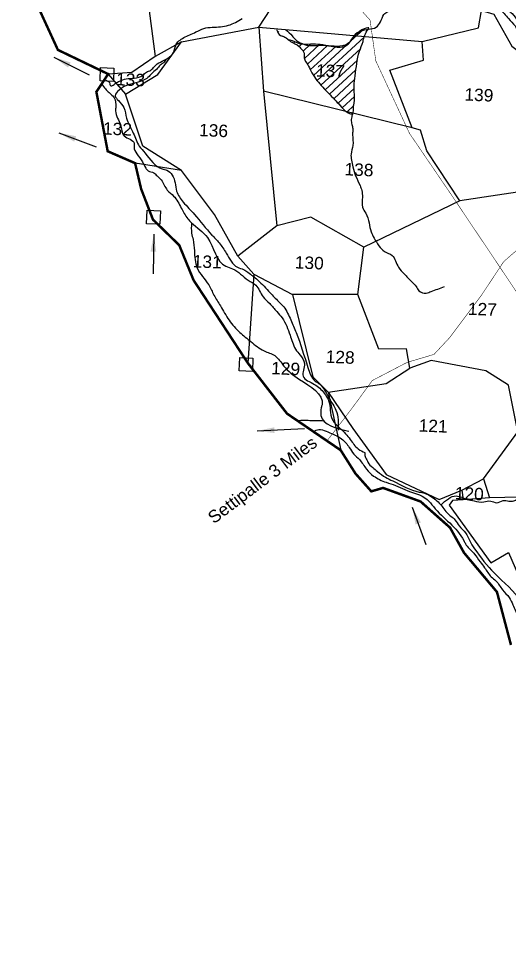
# Model space of a CAD drawing. Header units: feet. Extents: x 791111 to 796227, y 1559709 to 1567976.
# Drawn here: x 793102 to 794091, y 1561110 to 1562955 of the extents above; entities that cross this region are included whole.
import ezdxf
from ezdxf.enums import TextEntityAlignment as Align

# ---------------------------------------------------------------- set-up
doc = ezdxf.new("R2010")
doc.units = ezdxf.units.FT
doc.header["$LTSCALE"] = 15
doc.header["$MEASUREMENT"] = 0
doc.linetypes.add('HIDDEN2', pattern=[0.1875, 0.125, -0.0625])
for name, color, linetype in [('PLOT', 7, 'Continuous'), ('PLOT NO', 7, 'Continuous'), ('ROADS', 6, 'Continuous'), ('TANKS-STREAM', 4, 'Continuous'), ('VILLAGE STONES', 240, 'Continuous')]:
    doc.layers.add(name, color=color, linetype=linetype)
doc.layers.add('VILLAGE BOUNDRY', color=5, linetype='HIDDEN2', lineweight=100)
doc.styles.get("Standard").update_dxf_attribs({"font": 'arial.ttf'})
doc.linetypes.add('DOTS', pattern='A,1e-06,-3,["●",Standard,S=3,R=0,X=-1.25,Y=-1.25],-3', length=6.000001)
doc.dimstyles.get("Standard").update_dxf_attribs({"dimtxt": 0.18, "dimasz": 35, "dimexe": 0.18, "dimexo": 0.0625, "dimgap": 0.09, "dimtad": 0, "dimtih": 1, "dimtoh": 1, "dimdec": 4, "dimzin": 0, "dimdsep": 46, "dimtxsty": 'Standard', "dimcen": 0.09, "dimadec": 0, "dimazin": 0, "dimtfac": 1, "dimtdec": 4, "dimtofl": 0, "dimtmove": 0, "dimatfit": 3, "dimfxl": 1, "dimtolj": 1, "dimtzin": 0, "dimarcsym": 0})

msp = doc.modelspace()

# ---------------------------------------------------------------- hatches: boundary and pattern name
at = {"layer": 'TANKS-STREAM', "lineweight": -2}
h = msp.add_hatch(dxfattribs=at)
h.set_pattern_fill('ANSI31', color=256, scale=99.7696621707299, angle=-2.371898341342408, style=0)
h.set_pattern_definition([(42.62810165865759, (-62216.42601400147, 37705.83787320337), (-8.445962329685026, 9.17587835585801), [])])
edge = h.paths.add_edge_path()
edge.add_spline(control_points=[(793622.0439533229, 1562932.496680799), (793623.9557249127, 1562927.666345503), (793627.1179525082, 1562919.676573268), (793640.8310604163, 1562918.161274033), (793650.238700078, 1562906.072618377), (793663.9912589312, 1562902.667439037), (793671.7957060251, 1562893.127245394), (793679.1985667376, 1562886.590159512), (793676.0916912557, 1562873.142274282), (793685.2125826607, 1562862.355651024), (793691.1482007694, 1562847.74373067), (793703.502974565, 1562828.551289454), (793723.427014841, 1562807.193444352), (793743.5915020728, 1562787.177071756), (793756.5879088605, 1562771.243518954), (793765.2141397218, 1562764.760313915), (793776.6381287448, 1562760.44544008), (793776.1957464595, 1562778.934420081), (793780.563596651, 1562794.778021085), (793776.5990282798, 1562818.44575809), (793781.9667749647, 1562848.975436537), (793784.1322888193, 1562879.958072885), (793795.3478227837, 1562904.541401364), (793798.4316677076, 1562919.266536255), (793801.8141068394, 1562927.658791129), (793814.1974861451, 1562942.200900096), (793777.8340360024, 1562926.237010659), (793773.2763441254, 1562910.540753471), (793763.6535979392, 1562902.016367116), (793742.5722416682, 1562896.205581127), (793718.0789046029, 1562902.241731975), (793689.4988873252, 1562903.614441864), (793668.2168961596, 1562901.05215816), (793654.5407239632, 1562911.026615804), (793646.435439475, 1562911.070838525), (793645.0620318758, 1562911.078331886)], knot_values=[0, 0, 0, 0, 14.18871348058272, 23.46930017879609, 37.66382219194057, 57.80959765540712, 62.63201616924589, 74.77287121101912, 84.3393137389717, 99.90089011698214, 113.939639501037, 132.0949448278594, 167.7929365922424, 201.0720212587626, 218.4328678043278, 227.3270611825243, 236.3026774301109, 244.5947308970217, 269.8498855761874, 292.4348917220843, 312.9277510684794, 363.1486881884163, 383.8465795786644, 393.6057590920745, 407.6595192993502, 412.5761584667392, 442.1737097012298, 457.4955840295623, 469.5620209075472, 477.5483670845626, 522.5929412092283, 541.7004609559814, 564.2199850027457, 584.2883436498162, 588.3826009758495, 588.3826009758495, 588.3826009758495, 588.3826009758495], degree=3, periodic=0)

# ---------------------------------------------------------------- linework, layer by layer
at = {"layer": 'PLOT', "lineweight": -2}
for points in [[(793586.1555208716, 1562937.597129115), (793915.250689449, 1562908.679359538), (794028.1509643703, 1562935.939379412), (794034.4288327935, 1562971.272485252), (794022.3239744714, 1563135.823553092)], [(793102.2309892051, 1563073.898366876), (793352.6986872627, 1563068.21656289), (793377.5804638001, 1562878.194114871), (793330.9504155685, 1562845.883073331), (793283.0181032246, 1562843.00767427)], [(793430.8305043752, 1562907.785163494), (793586.1555208716, 1562937.597129115), (793634.2334325403, 1563012.184761569), (793651.8559381694, 1563051.117088071)], [(794034.4288327935, 1562971.272485252), (794059.3896684463, 1562963.619959428), (794095.5646198519, 1562899.050822548), (794162.0337373659, 1562849.398850187), (794144.3720679054, 1562659.571790752), (794155.6420717029, 1562612.282483985), (793990.6671667449, 1562587.376479318), (793797.7139331007, 1562494.617768502)], [(793586.1555208716, 1562937.597129115), (793595.3682927508, 1562808.618369094), (793622.1479063117, 1562537.534278833), (793543.7167748334, 1562476.059444491), (793497.2463550331, 1562560.3251874), (793430.4440073199, 1562648.900133585), (793337.1840954965, 1562663.556427591)], [(793283.0181032246, 1562843.00767427), (793318.13208024, 1562802.387699369), (793382.8097977825, 1562841.900451548), (793430.8305043752, 1562907.785163494), (793377.5804638001, 1562878.194114871)], [(793894.8891347287, 1562734.468104833), (793849.6243677363, 1562851.019474274), (793917.7473140222, 1562870.998259783), (793915.250689449, 1562908.679359538)], [(793430.4440073199, 1562648.900133585), (793352.9522147585, 1562697.655525125), (793318.13208024, 1562802.387699369)], [(793990.6671667449, 1562587.376479318), (793924.2792473828, 1562688.19661286), (793911.4627338088, 1562729.685870548), (793894.8891347287, 1562734.468104833), (793595.3682927508, 1562808.618369094)], [(793785.1981673951, 1562399.073132869), (793797.7139331007, 1562494.617768502), (793690.8843070742, 1562554.704756573), (793622.1479063117, 1562537.534278833)], [(793543.7167748334, 1562476.059444491), (793576.3943103304, 1562440.131826284), (793564.164300076, 1562260.932197929)], [(793576.3943103304, 1562440.131826284), (793654.0313702612, 1562398.823336412), (793694.6401029141, 1562233.317821741), (793725.7409446038, 1562202.477258415), (793750.9667887818, 1562085.570160378)], [(793725.7409446038, 1562202.477258415), (793842.831197738, 1562220.029175573), (793890.0821462533, 1562251.083963409), (793883.3236780073, 1562289.575673525), (793827.6790731357, 1562288.806043596), (793785.1981673951, 1562399.073132869), (793654.0313702612, 1562398.823336412)], [(794038.6971253909, 1562028.125176556), (794107.4225031645, 1562122.736860399), (794088.9529780607, 1562216.249751698), (794043.1821591352, 1562245.151899028), (793933.211527951, 1562265.910899716), (793890.0821462533, 1562251.083963409)], [(793725.7409446038, 1562202.477258415), (793775.3268539207, 1562129.628101456), (793842.3963098123, 1562036.886389117), (793949.458204486, 1561986.293591245), (793994.5945119188, 1562004.862035318), (793997.1886776135, 1561985.923662668), (793976.3033848328, 1561984.239500482), (793968.9761473755, 1561974.772122194), (794053.3398931398, 1561859.038449212), (794089.027864705, 1561879.428335351), (794148.9306535836, 1561740.369599986), (794295.4193419638, 1561693.94028493), (794307.9008097129, 1561615.375838002), (794290.1768470673, 1561578.862661144)], [(793994.5945119188, 1562004.862035318), (794038.6971253909, 1562028.125176556), (794050.1388947552, 1561989.99377415)], [(794307.9008097129, 1561615.375838002), (794342.1256520167, 1561601.380913497), (794341.9300023464, 1561710.106461248), (794316.843282749, 1561718.270121664), (794279.4402333803, 1561983.700358554), (794203.4452841139, 1561993.11672769), (794050.1388947552, 1561989.99377415), (793997.1886776135, 1561985.923662668)]]:
    msp.add_lwpolyline(points, dxfattribs=at)
at = {"layer": 'ROADS', "linetype": 'DOTS', "lineweight": -2, "ltscale": 0.15, "const_width": 1}
msp.add_lwpolyline([(793725.371381926, 1562106.874661949), (793773.072965901, 1562169.048851652), (793814.65419304, 1562225.928433597), (793884.6738872869, 1562262.4007864), (793938.7995727592, 1562278.53709972), (793969.7581995019, 1562311.716894961), (794035.2062449245, 1562398.947990008), (794078.907168326, 1562465.102274811), (794144.3645355457, 1562522.547034045), (794232.7499204763, 1562593.168527451), (794361.5046831878, 1562682.361413636), (794381.2837093427, 1562690.966088234), (794428.2539164274, 1562699.553183067), (794466.6041697526, 1562724.186577542), (794565.9937257285, 1562871.099103356), (794621.9423420789, 1562987.175906148), (794704.3601037321, 1563101.283740452), (794781.2802897969, 1563187.19206054), (794809.8658421313, 1563234.236279066), (794887.0758975841, 1563316.407592121), (794913.076959798, 1563313.628237117), (794930.1744818073, 1563321.50799811), (794965.573391797, 1563345.14708813), (794970.5913045815, 1563360.766406896)], dxfattribs=at)
at = {"layer": 'ROADS', "linetype": 'HIDDEN2', "lineweight": -2, "ltscale": 10, "const_width": 1}
msp.add_lwpolyline([(793791.5478145786, 1562972.281849436), (793810.1109853165, 1562951.553405079), (793821.6081888203, 1562869.638631503), (793889.534033468, 1562723.381998889), (793977.66503798, 1562593.997394615), (794185.2807535657, 1562284.156705172), (794445.5552602857, 1561894.15820078), (794512.2136419273, 1561784.386388129), (794556.9696009927, 1561724.046479721), (794569.5726616596, 1561706.300487432), (794606.568239013, 1561670.278828928), (794635.3959379955, 1561603.470432094), (794643.5757094623, 1561581.868754298), (794660.4463444435, 1561524.748193108), (794973.498831055, 1561266.436771071), (795104.472471101, 1561129.442517317), (795132.6429813543, 1561110.617534731), (795178.4301125859, 1561114.490352613), (795198.2438428047, 1561132.708718223), (795213.7514638897, 1561172.452300893)], dxfattribs=at)
at = {"layer": 'TANKS-STREAM', "lineweight": -2}
for points in [[(794145.9585895555, 1563492.511969211), (794131.9362698491, 1563464.977639182), (794131.0461181821, 1563455.007386935), (794125.8892089066, 1563445.690382584), (794113.311849656, 1563430.009544003), (794102.6001287652, 1563413.298236843), (794100.8360816985, 1563405.270238713), (794097.2886664295, 1563388.738855817), (794088.2656177778, 1563366.71578329), (794081.2821087386, 1563359.3806587), (794069.6771577839, 1563344.135892418), (794059.4812003216, 1563328.356249974), (794029.1143144255, 1563274.627002433), (794030.2827570825, 1563250.977824272), (794024.034548522, 1563229.781392286), (794016.7357896147, 1563209.164696751), (794011.6486534006, 1563190.065712195), (794010.118274088, 1563153.118858765), (794010.3696133047, 1563133.262200022), (794034.6845975581, 1563111.407023017), (794039.4950116388, 1563084.925064988), (794038.7630913923, 1563067.254837838), (794035.8241601596, 1563035.193630326), (794025.867072088, 1563015.223594372), (794025.3347682988, 1563002.372564618), (794037.1555996398, 1562989.546075918), (794054.6923357523, 1562985.06498945), (794072.6987100057, 1562978.95529481), (794087.4218597091, 1562971.372603282), (794096.2696049577, 1562964.56949897), (794134.7049230547, 1562904.700265509), (794140.9830507999, 1562900.685522985), (794166.210702253, 1562874.430630685), (794172.6923128634, 1562862.361683462), (794176.6743486933, 1562841.814273661), (794179.2960649873, 1562814.35020374), (794167.343931898, 1562775.438221985), (794174.5123667812, 1562750.718852309), (794185.5165600926, 1562691.394988356), (794186.2153646082, 1562669.374418365), (794197.3898292875, 1562652.299277994), (794203.6013104909, 1562638.011146159), (794215.5731549147, 1562625.018958314), (794218.1524466493, 1562607.811859807), (794227.8991592736, 1562593.238399804), (794232.929034777, 1562578.400054062), (794235.746501121, 1562568.628583631), (794238.0316501479, 1562546.005756842), (794258.5032395988, 1562493.793735858), (794259.8456152037, 1562487.301512212)], [(793612.3728099361, 1563208.636662081), (793617.4084673398, 1563209.998629524), (793624.1995590539, 1563209.45560398), (793634.3270347193, 1563207.203831829), (793638.0435466436, 1563208.358545093), (793642.9926163252, 1563207.630087072), (793655.3338499311, 1563201.884114917), (793663.6622247759, 1563200.492056666), (793668.2740944605, 1563197.945448455), (793677.5407482767, 1563193.897215108), (793684.3880076129, 1563188.378645828), (793692.3142467423, 1563183.600740766), (793710.3442550101, 1563182.330292298), (793711.8054172986, 1563179.652458798), (793718.6634992547, 1563174.395172289), (793727.1021683486, 1563169.334310758), (793740.7063662838, 1563168.770809914), (793755.0844358425, 1563167.913523402), (793764.1758596906, 1563165.966396713), (793775.3840004052, 1563158.173346489), (793784.0699112623, 1563165.404094267), (793793.7170623187, 1563164.219305493), (793805.1091943332, 1563160.868225665), (793815.856963658, 1563160.946503347), (793822.4515561962, 1563161.982166927), (793861.6971298787, 1563155.645085937), (793878.9096135399, 1563153.623470654), (793895.8735326864, 1563145.592009756), (793904.2364366781, 1563138.702005533), (793909.4506877973, 1563125.398818434), (793913.2567495331, 1563103.344583521), (793920.5623257356, 1563096.236643923), (793922.9096948924, 1563083.313937283), (793924.515660285, 1563071.468864624), (793927.1011406053, 1563064.294705535), (793934.3721944247, 1563062.684875212), (793938.5128633357, 1563067.748148833), (793959.953770011, 1563080.775955927), (793964.6630432736, 1563080.580892648), (793980.6744985129, 1563079.917680559), (793984.5233070971, 1563070.335122781), (794000.911776595, 1563055.992788198), (794007.4888058843, 1563043.941317858), (794012.2013179339, 1563032.438357355), (794017.0148483806, 1563011.979192565), (794017.4889037134, 1563000.651793601), (794020.2597006685, 1562987.815749794), (794028.4440070437, 1562980.409354005), (794056.9870086974, 1562971.843474833), (794069.7214902951, 1562971.787114496), (794088.8186997825, 1562954.505558364), (794101.8912342079, 1562939.82945756), (794108.0165651632, 1562928.267976543), (794119.971750496, 1562909.397623731), (794130.7868672339, 1562897.170607146), (794141.7387385415, 1562888.236228077), (794146.1168058184, 1562880.04509552), (794161.6448106379, 1562856.315266438), (794169.0465819614, 1562841.402775399), (794163.9865603046, 1562796.989185156), (794163.0871341955, 1562786.661072685), (794162.7981351919, 1562768.297887456), (794162.5058974016, 1562761.242599452), (794172.7138258205, 1562745.742758401), (794175.1920157175, 1562725.851441884), (794172.9609323521, 1562706.155188648), (794174.7897269474, 1562693.358163614), (794174.3448686912, 1562671.23217989), (794181.7466400145, 1562656.319688851), (794193.0136152653, 1562643.249339385), (794198.1969438607, 1562631.726877143), (794203.2994733104, 1562629.630897581), (794210.9102700653, 1562618.415722983), (794210.7434516163, 1562604.351290592), (794219.3497455732, 1562593.640622216), (794219.7652481124, 1562592.917606705), (794228.6489904397, 1562569.686170684), (794237.138859021, 1562524.103458706), (794263.1901120567, 1562481.091309741), (794287.2548812134, 1562434.602555102), (794292.1041410684, 1562426.392068812), (794296.037350089, 1562396.074952531), (794295.4239081661, 1562359.571008942), (794291.9502068609, 1562344.339381075), (794287.9516556077, 1562324.052799349), (794281.3857546956, 1562307.756390905), (794275.3612448918, 1562296.973508729)], [(793640.4960335786, 1562931.905281415), (793653.652834594, 1562919.763663521), (793656.2392081213, 1562916.245686691), (793669.4809977626, 1562906.146958162), (793687.0109889025, 1562900.645727126), (793697.2386013509, 1562900.222088168), (793713.6587510523, 1562900.906220629), (793720.4772824405, 1562900.623789558), (793764.2272388288, 1562901.540328068), (793771.4120983635, 1562910.110825756), (793780.7837342122, 1562922.001427575), (793790.6395933966, 1562929.097016394), (793807.2011513938, 1562933.186137961), (793822.3986338456, 1562937.331761038), (793831.0321882842, 1562947.888661876), (793837.7892509173, 1562962.616435606), (793857.3881299463, 1562974.083413762), (793879.8554673232, 1562988.842587193), (793897.7474625316, 1563008.566232265), (793918.0515367009, 1563037.058232429), (793930.319830586, 1563052.92183444), (793936.1974035127, 1563062.910918084)], [(793278.1003250382, 1562830.735657954), (793286.3184883636, 1562823.432225032), (793286.2545063882, 1562821.887553954), (793288.4786401279, 1562819.474364176), (793297.1766784135, 1562823.756209288), (793305.9070735727, 1562828.810292991), (793319.2769436012, 1562833.67204096), (793335.5798565932, 1562834.544241233), (793352.8803193236, 1562840.790664592), (793360.0958389426, 1562846.681074957), (793368.794239732, 1562850.96274147), (793376.0737480903, 1562858.397986215), (793388.0570825613, 1562867.185551005), (793414.4074878229, 1562886.209592052), (793418.8819239323, 1562900.723889949), (793435.0194221325, 1562916.302575847), (793459.5034101121, 1562927.66699238), (793475.289373334, 1562934.749890406), (793492.429877744, 1562937.134554421), (793525.1320358128, 1562941.195701335), (793552.8053639249, 1562954.749239186)], [(793622.0439533228, 1562932.496680799), (793629.746660999, 1562920.580813869), (793638.4973720908, 1562917.48980354), (793649.7501998553, 1562908.837733124), (793667.0827390617, 1562898.569561248), (793670.3507810938, 1562895.023348959), (793677.4560771198, 1562885.178800745), (793677.7432110256, 1562875.616668307), (793684.678892303, 1562861.686162768), (793690.9896872486, 1562849.145813833), (793700.5963681757, 1562833.740399424), (793724.0704568471, 1562806.845905991), (793746.9757095892, 1562782.703684199), (793758.7409603777, 1562769.937405702), (793766.0433390692, 1562764.859813625), (793774.8508323343, 1562763.130724441), (793776.5530295735, 1562771.24618347), (793778.9604084245, 1562796.386337903), (793777.8458804041, 1562818.943827345), (793780.055444818, 1562839.317219534), (793788.933121664, 1562888.747264841), (793795.8876294664, 1562908.241816111), (793798.3279081159, 1562917.690976121), (793804.3186761215, 1562930.403917348), (793807.2149648897, 1562934.376932838), (793780.0876727505, 1562922.53948969), (793771.3698614575, 1562909.939505595), (793762.1674643252, 1562902.134713096), (793754.5544386208, 1562899.721506746), (793709.5818149834, 1562902.266458852), (793690.4906656323, 1562903.05723526), (793667.9904352208, 1562903.989219554), (793649.1527814409, 1562910.908888539), (793645.0620318758, 1562911.078331886)], [(793399.5002156561, 1562873.031550915), (793394.2666114678, 1562865.595807253), (793389.7599733926, 1562862.502823458), (793382.3184361486, 1562854.611844071), (793372.668972613, 1562846.26579226), (793365.2048363865, 1562837.829221788), (793355.6231765635, 1562831.120106534), (793338.9616241008, 1562825.250938961), (793318.4755642137, 1562819.540186694), (793304.978987507, 1562810.806795802), (793297.3792370902, 1562799.096188917), (793303.551351462, 1562789.548262785), (793314.4594419601, 1562775.431132128), (793320.1569032851, 1562754.4239969), (793333.6649137973, 1562723.800906186), (793345.7149323814, 1562697.611078705), (793357.1921450878, 1562684.017065121), (793391.5334672485, 1562652.038817755), (793401.277399946, 1562649.448777543), (793417.7432778776, 1562624.16925821), (793420.8671153698, 1562607.095069756), (793434.190616528, 1562585.225364828), (793456.6889281755, 1562560.242502613), (793491.6441077408, 1562518.892085459), (793506.3089019503, 1562502.979602941), (793520.7702714931, 1562482.155984154), (793543.2631011356, 1562454.075925556), (793555.6480921106, 1562449.189890421), (793564.1863527107, 1562443.916827512), (793583.7905477139, 1562428.34627674), (793608.9981041481, 1562402.704667467), (793625.7804219536, 1562385.064729732), (793636.2779794484, 1562374.244257506), (793650.5133253413, 1562347.963911363), (793661.4932860183, 1562322.365097599), (793684.897953426, 1562252.268880082), (793699.6346110501, 1562224.874551155), (793708.6738141135, 1562218.487520758), (793727.735921625, 1562189.820809038), (793741.5377594996, 1562166.291382235), (793745.8976182074, 1562126.208256926)], [(793270.0475765052, 1562823.332605251), (793277.3645221768, 1562812.971695611), (793284.8094453271, 1562805.70045473), (793295.219748022, 1562795.21141484), (793298.3505558874, 1562777.28745681), (793297.9986516414, 1562768.791684233), (793302.0302943639, 1562753.924891612), (793307.7047765767, 1562741.311114485), (793315.2834826531, 1562718.560792192), (793335.366413868, 1562703.420916218), (793335.0783360221, 1562696.466058779), (793340.5951003362, 1562682.303968451), (793352.1327736494, 1562666.150992442), (793358.5919201251, 1562653.691524199), (793363.5984224284, 1562648.259179598), (793374.7698557435, 1562644.312969779), (793381.4814438298, 1562637.939088563), (793389.8613668957, 1562629.754282905), (793402.0897260599, 1562609.218474664), (793414.6778048081, 1562597.37604939), (793430.2435724679, 1562573.218361673), (793443.3062837562, 1562551.777083564), (793450.8158491952, 1562543.628492658), (793482.7035947782, 1562513.569760893), (793519.658917713, 1562455.896901542), (793533.4058079664, 1562450.973266961), (793564.7112670045, 1562427.905444085), (793579.9828327287, 1562417.693685999), (793594.7142482642, 1562394.441468152), (793608.1006736336, 1562380.824317893), (793622.2498026243, 1562364.563008935), (793633.0611470873, 1562351.923431445), (793649.0651657516, 1562317.297487771), (793653.7115656743, 1562303.171448894), (793660.0987011434, 1562288.973470418), (793669.2053223273, 1562277.275250946), (793678.0958902002, 1562260.36101087), (793675.391093405, 1562234.720346529), (793698.2446048423, 1562218.098492475), (793717.5799146765, 1562200.751619698), (793727.3408401764, 1562183.801164871), (793730.1024757763, 1562166.269881826), (793734.5328223878, 1562146.927822347), (793749.5163102662, 1562129.761206822), (793770.3766513108, 1562107.125868642), (793786.1584858098, 1562088.184528133), (793799.7969767577, 1562080.652816894)], [(793774.9441631241, 1562763.959750816), (793773.2109217041, 1562757.045288806), (793772.5121831298, 1562745.992698512), (793774.5608341331, 1562737.235237728), (793775.1850524109, 1562729.018662439), (793774.8364052793, 1562720.601524046), (793775.6574322614, 1562699.1866745), (793771.8105571936, 1562682.000972891), (793772.747303189, 1562669.676010918), (793775.3091589448, 1562655.838410146), (793781.0822261847, 1562638.013379685), (793789.9130277378, 1562618.506070575), (793793.356654596, 1562608.486363652), (793794.7246267321, 1562594.939075113), (793794.8507767138, 1562574.697993102), (793801.3543343805, 1562562.865355256), (793808.0125697663, 1562543.123675565), (793812.0999121636, 1562525.368306275), (793818.0921313458, 1562512.834104446), (793827.8168533491, 1562497.254321506), (793838.9243033733, 1562485.953566153), (793854.4947534017, 1562477.599785428), (793867.3259695079, 1562454.02480586), (793878.5946665737, 1562440.790162587), (793894.0773261175, 1562424.49015902), (793902.8567800703, 1562415.213040714), (793908.5269271263, 1562406.546597245), (793923.2938453713, 1562402.080354063), (793933.0731684528, 1562405.288841262), (793946.2923926129, 1562410.041192602), (793960.0134108483, 1562415.2544796)], [(793450.9364638156, 1562542.611088231), (793450.9789698748, 1562522.427900254), (793453.9790550675, 1562510.019286355), (793456.5437530316, 1562487.099429911), (793462.1451882888, 1562452.646894759), (793485.3231306376, 1562418.343774712), (793495.8897712519, 1562397.724665504), (793509.0515319402, 1562376.120610207), (793526.3077235273, 1562347.327495763), (793548.130754611, 1562322.732484613), (793570.2077587596, 1562304.268963573), (793596.6701882412, 1562285.623793391), (793618.2326470008, 1562275.95628259), (793636.6927577995, 1562255.010217165), (793668.0907158279, 1562228.263695284), (793713.4182279909, 1562177.248955171), (793711.86247786, 1562171.016964777), (793711.2242206233, 1562155.607976703), (793767.5099761621, 1562123.80907721)], [(793662.1257300959, 1562145.070420453), (793664.8939684478, 1562145.300096894), (793676.9986698371, 1562146.176393688), (793688.7026152662, 1562145.691603393), (793700.0620337641, 1562145.221083783), (793716.9433211884, 1562144.866182207), (793718.6502402639, 1562144.451139822)], [(793697.8609551131, 1562123.400458116), (793699.0076616299, 1562124.454520848), (793710.1540257849, 1562127.297344335), (793725.3854442881, 1562122.260363495), (793752.9367106021, 1562108.451703835), (793768.2176878592, 1562091.296158186), (793777.5800460088, 1562077.690122822), (793788.7076443662, 1562066.764870712), (793802.7963654059, 1562047.455588471), (793817.1128281858, 1562033.644512224), (793842.5076998377, 1562021.026733382), (793860.9966698186, 1562014.753260598), (793879.94512557, 1562006.257797834), (793924.8838425456, 1561986.221455114), (793937.5265337878, 1561971.928928037), (793998.8167770514, 1561903.527070967), (794002.0831752098, 1561897.226370996), (794018.9250466763, 1561878.032555655), (794031.438457286, 1561860.779643507), (794040.6486755903, 1561848.948066801), (794054.0056334408, 1561830.779488998), (794063.3615309708, 1561822.464941681), (794076.7188580893, 1561804.296348582), (794090.1850702863, 1561788.765420345), (794097.5253649962, 1561774.369122931), (794107.106406518, 1561750.191381988), (794112.8015455932, 1561717.367022231), (794114.2771088907, 1561689.121230529), (794114.0585866694, 1561683.845604794)], [(793799.542041718, 1562080.293845051), (793799.3255284452, 1562075.06671993), (793803.7622035313, 1562066.156180263), (793805.7446263072, 1562061.274245746), (793815.360432385, 1562050.840034755), (793825.066827795, 1562042.583926963), (793841.1884969466, 1562031.00752648), (793855.746540505, 1562023.859276942), (793909.1566580012, 1562001.30261621), (793914.010268853, 1562000.403897466), (793940.0232106294, 1561987.463779895), (793956.7671717599, 1561970.023037883), (793964.7330364613, 1561959.923807791), (793980.894867044, 1561945.298376388), (793989.4713488354, 1561933.08049617), (794002.175038645, 1561919.296145187), (794010.578392341, 1561902.898557154), (794020.4053266263, 1561887.139843272), (794060.2912674779, 1561838.037355678), (794114.5972737237, 1561780.040964933), (794125.0614110504, 1561763.166789945), (794141.6614691631, 1561742.242970009), (794154.6583756818, 1561718.677198455), (794165.9669714444, 1561704.950633802), (794188.6948937792, 1561697.031141164), (794200.9556771575, 1561706.292561242), (794230.335520139, 1561707.168973521), (794249.6049324335, 1561700.0905766), (794286.7483004713, 1561685.991747685), (794292.7419887467, 1561662.018216709), (794299.1446862388, 1561631.04983061)], [(793952.5657133244, 1561975.249362099), (793983.4494948606, 1561993.47284761), (794005.808584295, 1561986.586246941), (794019.3402861017, 1561983.503226567), (794039.0694416193, 1561981.522246601), (794052.8679878023, 1561983.278248921), (794064.6373232096, 1561979.816599772), (794078.0203203266, 1561984.046621922), (794089.3741134242, 1561983.059155728), (794099.324953868, 1561983.598166568), (794106.5683447581, 1561986.530795773), (794116.7162654479, 1561984.558755546), (794126.7179023935, 1561985.308253383), (794137.1006166441, 1561989.015953502), (794151.4634517343, 1561995.015436561), (794159.8422421194, 1562000.3578436), (794167.9950048267, 1562006.485300642), (794183.3863121294, 1562012.313092609), (794188.2128777253, 1562018.391224668), (794204.164585995, 1562022.126759022), (794213.395368346, 1562026.140844928)]]:
    msp.add_spline(points, degree=3, dxfattribs=at)
at = {"layer": 'VILLAGE BOUNDRY', "lineweight": -2, "ltscale": 10, "const_width": 5}
msp.add_lwpolyline([(794093.6763650386, 1561693.436568502), (794065.4647098995, 1561800.113197974), (793999.2497532321, 1561878.964164637), (793971.0354138887, 1561929.679650916), (793911.8464664418, 1561982.201697216), (793836.3374237126, 1562009.646021514), (793812.5711044595, 1562002.745352628), (793780.7086438461, 1562038.562542338), (793750.9667887818, 1562085.570160378), (793642.9645432391, 1562159.252582424), (793564.164300076, 1562260.932197929), (793454.8592828831, 1562428.023147383), (793426.0909122536, 1562498.361553518), (793373.1296430622, 1562550.012647638), (793349.3119342865, 1562611.890548097), (793337.1840954965, 1562663.556427591), (793282.0509144525, 1562687.546283402), (793259.3035552431, 1562807.118026217), (793283.0181032246, 1562843.00767427), (793181.8605643534, 1562891.61162968), (793144.8967295163, 1562972.031157975)], dxfattribs=at)
at = {"layer": 'VILLAGE STONES', "lineweight": -2}
for points in [[(793267.8686205749, 1562856.238078937), (793294.5578207391, 1562855.132582907), (793293.4391552786, 1562828.125442608), (793266.7499551144, 1562829.230938638)], [(793361.5945589958, 1562568.620500731), (793388.2837591599, 1562567.5150047), (793387.1650936992, 1562540.507864401), (793360.4758935352, 1562541.613360432)], [(793547.7096509391, 1562272.236792771), (793574.3988511031, 1562271.13129674), (793573.2801856427, 1562244.124156441), (793546.5909854786, 1562245.229652471)]]:
    msp.add_lwpolyline(points, close=True, dxfattribs=at)

# ---------------------------------------------------------------- texts
at = {"layer": 'PLOT NO', "lineweight": -2}
for s, p in [('137', (793730.4795047243, 1562849.419757362)), ('133', (793327.9892916768, 1562831.744541972)), ('139', (794029.1811346367, 1562801.007168144)), ('132', (793301.7641891347, 1562732.515517273)), ('136', (793495.143974512, 1562729.401847547)), ('138', (793787.8124322155, 1562650.50833429)), ('131', (793482.4233475307, 1562465.054959195)), ('130', (793687.8228468929, 1562462.989432319)), ('127', (794036.2317787892, 1562369.567027925)), ('128', (793749.9982438929, 1562273.064025285)), ('129', (793640.3110247264, 1562249.997708729)), ('121', (793937.1163339303, 1562134.522781135)), ('120', (794009.7878052215, 1561998.065798785))]:
    msp.add_text(s, height=25, rotation=357.6281016586861, dxfattribs=at).set_placement(p, align=Align.MIDDLE_CENTER)
at = {"layer": 'PLOT NO', "linetype": 'Continuous', "lineweight": -2}
msp.add_text('Settipalle 3 Miles ', height=25, rotation=37.14250503095643, dxfattribs=at).set_placement((793495.7640860719, 1561936.232800433))

# ---------------------------------------------------------------- leaders
at = {"layer": 'VILLAGE BOUNDRY', "linetype": 'Continuous', "lineweight": -2}
for points in [[(793173.506003517, 1562876.95845038), (793244.8925575225, 1562841.258161578)], [(793183.9319253897, 1562724.716275777), (793258.5714243553, 1562696.440917113)], [(793374.7487030824, 1562520.35520864), (793373.2467997083, 1562440.553610913)], [(793582.5805333965, 1562124.27160716), (793678.4644403355, 1562128.959081527)], [(793895.0913996929, 1561970.900293961), (793922.3013957571, 1561895.86585635)]]:
    msp.add_leader(points, dimstyle='Standard', override={"dimgap": 0.09, "dimtad": 0}, dxfattribs=at)

doc.saveas('drawing.dxf')
